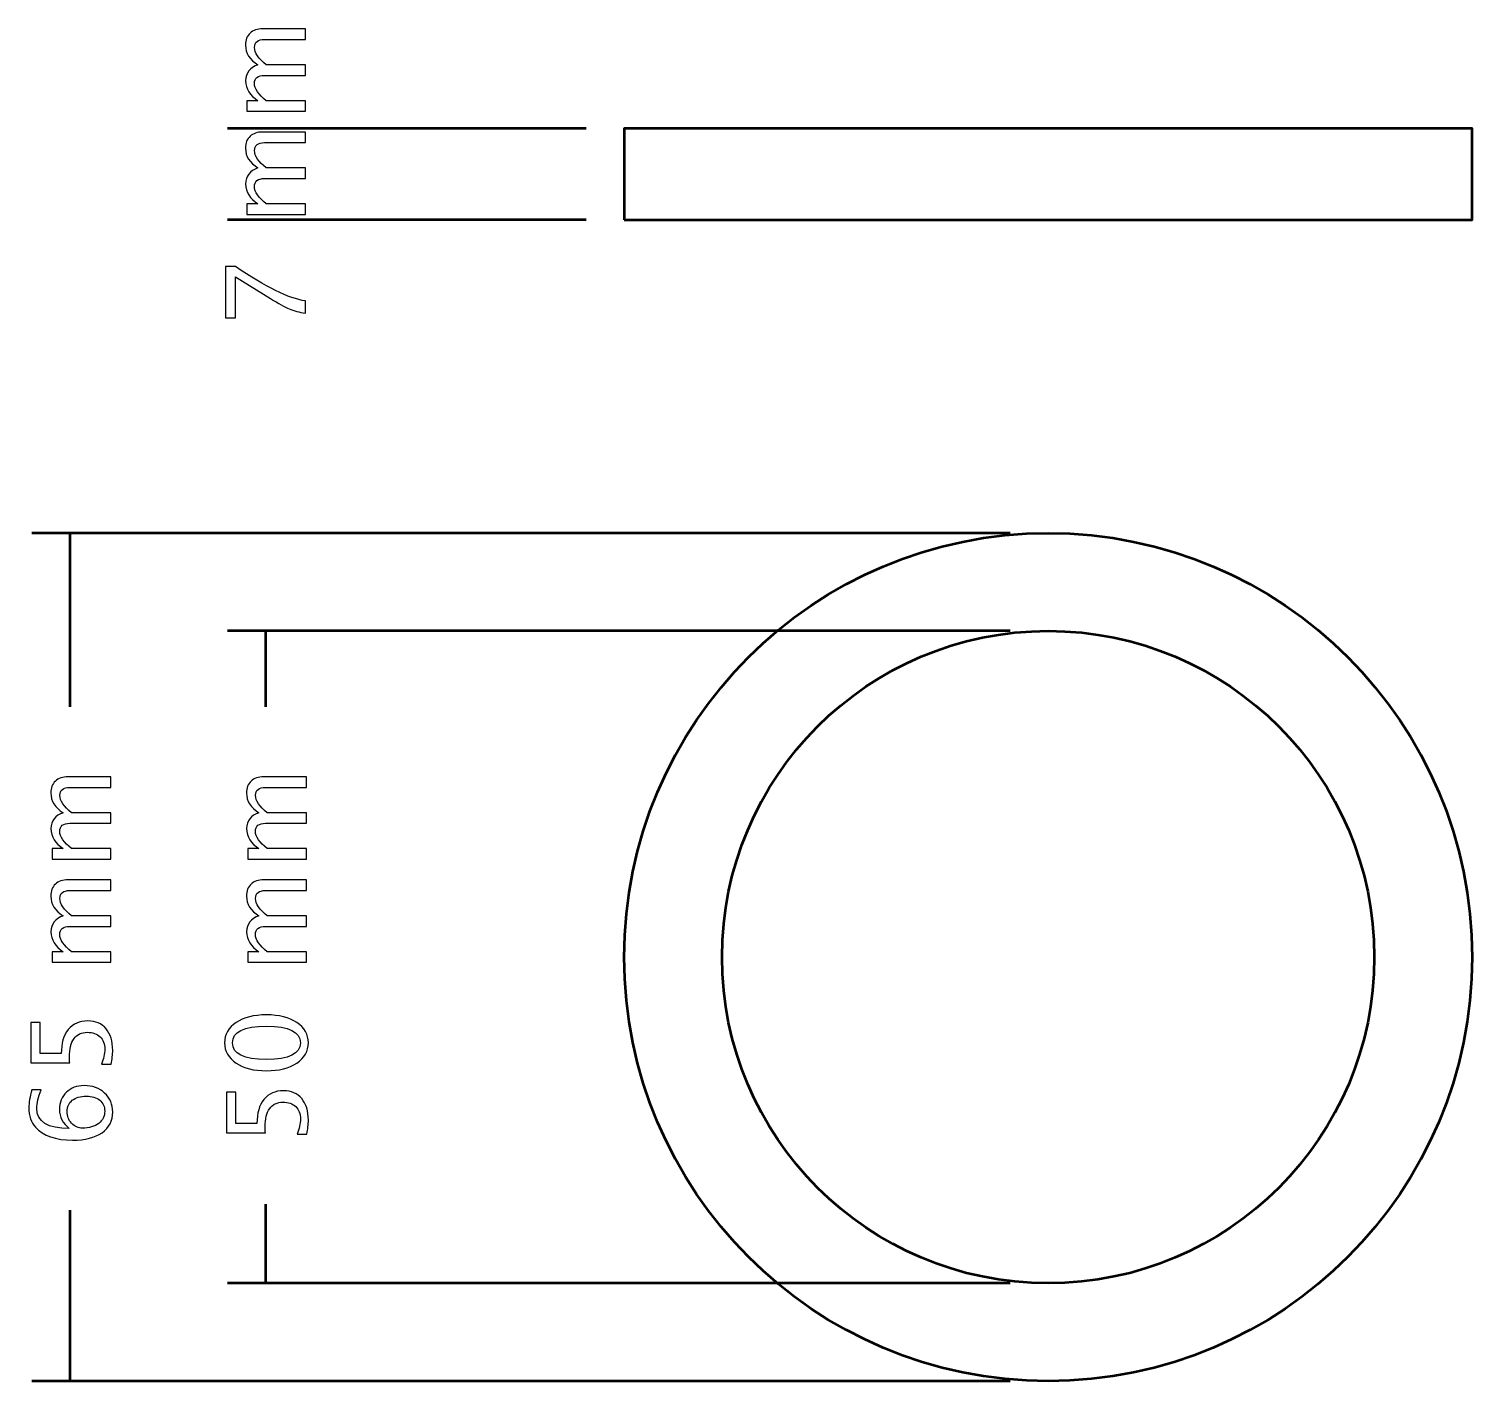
# Model space of a CAD drawing. Header units: centimetres. Extents: x -11.1 to 11.1, y -6.3 to 14.1.
# Drawn here: x -7.81 to 3.25, y -6.25 to 4.11 of the extents above; entities that cross this region are included whole.
import ezdxf

# ---------------------------------------------------------------- set-up
doc = ezdxf.new("R2010")
doc.units = ezdxf.units.CM
doc.header["$MEASUREMENT"] = 0
doc.layers.add('Layer 1', color=7, linetype='Continuous')

msp = doc.modelspace()

# ---------------------------------------------------------------- linework, layer by layer
at = {"layer": 'Layer 1', "lineweight": 53}
msp.add_lwpolyline([(-3.25002, 2.65002), (3.24998, 2.65002), (3.24998, 3.35002), (-3.25002, 3.35002), (-3.25002, 2.65002)], close=True, dxfattribs=at)
for major_axis in [(0, 3.25001), (0, 2.50001)]:
    msp.add_ellipse((0.00001, -3.00001), major_axis=major_axis, ratio=1, dxfattribs=at)
at = {"layer": 'Layer 1'}
for points, knots in [([(-5.69393, 3.4829), (-5.69393, 3.4829), (-6.14267, 3.4829), (-6.14267, 3.4829), (-6.14267, 3.4829), (-6.14267, 3.4829), (-6.14267, 3.56418), (-6.14267, 3.56418), (-6.14267, 3.56418), (-6.14267, 3.56418), (-6.05786, 3.56418), (-6.05786, 3.56418), (-6.05786, 3.56418), (-6.12065, 3.60383), (-6.15198, 3.65463), (-6.15198, 3.71686), (-6.15198, 3.71686), (-6.15198, 3.77684), (-6.12065, 3.81762), (-6.05786, 3.83935), (-6.05786, 3.83935), (-6.12122, 3.87787), (-6.15283, 3.92811), (-6.15283, 3.98977), (-6.15283, 3.98977), (-6.15283, 4.02914), (-6.14125, 4.05976), (-6.11797, 4.08164), (-6.11797, 4.08164), (-6.09469, 4.10351), (-6.06209, 4.11452), (-6.02018, 4.11452), (-6.02018, 4.11452), (-6.02018, 4.11452), (-5.69393, 4.11452), (-5.69393, 4.11452), (-5.69393, 4.11452), (-5.69393, 4.11452), (-5.69393, 4.03324), (-5.69393, 4.03324), (-5.69393, 4.03324), (-5.69393, 4.03324), (-6.00677, 4.03324), (-6.00677, 4.03324), (-6.00677, 4.03324), (-6.05786, 4.03324), (-6.0834, 4.01292), (-6.0834, 3.97228), (-6.0834, 3.97228), (-6.0834, 3.93008), (-6.05362, 3.88577), (-5.99393, 3.83935), (-5.99393, 3.83935), (-5.99393, 3.83935), (-5.69393, 3.83935), (-5.69393, 3.83935), (-5.69393, 3.83935), (-5.69393, 3.83935), (-5.69393, 3.75807), (-5.69393, 3.75807), (-5.69393, 3.75807), (-5.69393, 3.75807), (-6.00706, 3.75807), (-6.00706, 3.75807), (-6.00706, 3.75807), (-6.05856, 3.75807), (-6.08424, 3.73747), (-6.08424, 3.69612), (-6.08424, 3.69612), (-6.08424, 3.65506), (-6.05433, 3.61103), (-5.99436, 3.56418), (-5.99436, 3.56418), (-5.99436, 3.56418), (-5.69393, 3.56418), (-5.69393, 3.56418), (-5.69393, 3.56418), (-5.69393, 3.56418), (-5.69393, 3.4829), (-5.69393, 3.4829)], [0, 0, 0, 0, 0.04761905, 0.04761905, 0.04761905, 0.04761905, 0.0952381, 0.0952381, 0.0952381, 0.0952381, 0.14285714, 0.14285714, 0.14285714, 0.14285714, 0.19047619, 0.19047619, 0.19047619, 0.19047619, 0.23809524, 0.23809524, 0.23809524, 0.23809524, 0.28571429, 0.28571429, 0.28571429, 0.28571429, 0.33333333, 0.33333333, 0.33333333, 0.33333333, 0.38095238, 0.38095238, 0.38095238, 0.38095238, 0.42857143, 0.42857143, 0.42857143, 0.42857143, 0.47619048, 0.47619048, 0.47619048, 0.47619048, 0.52380952, 0.52380952, 0.52380952, 0.52380952, 0.57142857, 0.57142857, 0.57142857, 0.57142857, 0.61904762, 0.61904762, 0.61904762, 0.61904762, 0.66666667, 0.66666667, 0.66666667, 0.66666667, 0.71428571, 0.71428571, 0.71428571, 0.71428571, 0.76190476, 0.76190476, 0.76190476, 0.76190476, 0.80952381, 0.80952381, 0.80952381, 0.80952381, 0.85714286, 0.85714286, 0.85714286, 0.85714286, 0.9047619, 0.9047619, 0.9047619, 0.9047619, 1, 1, 1, 1]), ([(-5.69393, 2.69239), (-5.69393, 2.69239), (-6.14267, 2.69239), (-6.14267, 2.69239), (-6.14267, 2.69239), (-6.14267, 2.69239), (-6.14267, 2.77367), (-6.14267, 2.77367), (-6.14267, 2.77367), (-6.14267, 2.77367), (-6.05786, 2.77367), (-6.05786, 2.77367), (-6.05786, 2.77367), (-6.12065, 2.81332), (-6.15198, 2.86412), (-6.15198, 2.92635), (-6.15198, 2.92635), (-6.15198, 2.98633), (-6.12065, 3.02711), (-6.05786, 3.04884), (-6.05786, 3.04884), (-6.12122, 3.08736), (-6.15283, 3.1376), (-6.15283, 3.19926), (-6.15283, 3.19926), (-6.15283, 3.23863), (-6.14125, 3.26925), (-6.11797, 3.29113), (-6.11797, 3.29113), (-6.09469, 3.313), (-6.06209, 3.32401), (-6.02018, 3.32401), (-6.02018, 3.32401), (-6.02018, 3.32401), (-5.69393, 3.32401), (-5.69393, 3.32401), (-5.69393, 3.32401), (-5.69393, 3.32401), (-5.69393, 3.24273), (-5.69393, 3.24273), (-5.69393, 3.24273), (-5.69393, 3.24273), (-6.00677, 3.24273), (-6.00677, 3.24273), (-6.00677, 3.24273), (-6.05786, 3.24273), (-6.0834, 3.22241), (-6.0834, 3.18177), (-6.0834, 3.18177), (-6.0834, 3.13957), (-6.05362, 3.09526), (-5.99393, 3.04884), (-5.99393, 3.04884), (-5.99393, 3.04884), (-5.69393, 3.04884), (-5.69393, 3.04884), (-5.69393, 3.04884), (-5.69393, 3.04884), (-5.69393, 2.96756), (-5.69393, 2.96756), (-5.69393, 2.96756), (-5.69393, 2.96756), (-6.00706, 2.96756), (-6.00706, 2.96756), (-6.00706, 2.96756), (-6.05856, 2.96756), (-6.08424, 2.94696), (-6.08424, 2.90561), (-6.08424, 2.90561), (-6.08424, 2.86455), (-6.05433, 2.82052), (-5.99436, 2.77367), (-5.99436, 2.77367), (-5.99436, 2.77367), (-5.69393, 2.77367), (-5.69393, 2.77367), (-5.69393, 2.77367), (-5.69393, 2.77367), (-5.69393, 2.69239), (-5.69393, 2.69239)], [0, 0, 0, 0, 0.04761905, 0.04761905, 0.04761905, 0.04761905, 0.0952381, 0.0952381, 0.0952381, 0.0952381, 0.14285714, 0.14285714, 0.14285714, 0.14285714, 0.19047619, 0.19047619, 0.19047619, 0.19047619, 0.23809524, 0.23809524, 0.23809524, 0.23809524, 0.28571429, 0.28571429, 0.28571429, 0.28571429, 0.33333333, 0.33333333, 0.33333333, 0.33333333, 0.38095238, 0.38095238, 0.38095238, 0.38095238, 0.42857143, 0.42857143, 0.42857143, 0.42857143, 0.47619048, 0.47619048, 0.47619048, 0.47619048, 0.52380952, 0.52380952, 0.52380952, 0.52380952, 0.57142857, 0.57142857, 0.57142857, 0.57142857, 0.61904762, 0.61904762, 0.61904762, 0.61904762, 0.66666667, 0.66666667, 0.66666667, 0.66666667, 0.71428571, 0.71428571, 0.71428571, 0.71428571, 0.76190476, 0.76190476, 0.76190476, 0.76190476, 0.80952381, 0.80952381, 0.80952381, 0.80952381, 0.85714286, 0.85714286, 0.85714286, 0.85714286, 0.9047619, 0.9047619, 0.9047619, 0.9047619, 1, 1, 1, 1]), ([(-5.69393, 1.9349), (-5.74163, 1.9428), (-5.78297, 1.95423), (-5.81768, 1.96891), (-5.81768, 1.96891), (-5.8524, 1.98358), (-5.90009, 2.00969), (-5.96091, 2.04694), (-5.96091, 2.04694), (-5.96091, 2.04694), (-6.22987, 2.21345), (-6.22987, 2.21345), (-6.22987, 2.21345), (-6.22987, 2.21345), (-6.22987, 1.89934), (-6.22987, 1.89934), (-6.22987, 1.89934), (-6.22987, 1.89934), (-6.30607, 1.89934), (-6.30607, 1.89934), (-6.30607, 1.89934), (-6.30607, 1.89934), (-6.30607, 2.2922), (-6.30607, 2.2922), (-6.30607, 2.2922), (-6.30607, 2.2922), (-6.22987, 2.2922), (-6.22987, 2.2922), (-6.22987, 2.2922), (-5.99845, 2.13542), (-5.8198, 2.04765), (-5.69393, 2.02888), (-5.69393, 2.02888), (-5.69393, 2.02888), (-5.69393, 1.9349), (-5.69393, 1.9349)], [0, 0, 0, 0, 0.1, 0.1, 0.1, 0.1, 0.2, 0.2, 0.2, 0.2, 0.3, 0.3, 0.3, 0.3, 0.4, 0.4, 0.4, 0.4, 0.5, 0.5, 0.5, 0.5, 0.6, 0.6, 0.6, 0.6, 0.7, 0.7, 0.7, 0.7, 0.8, 0.8, 0.8, 0.8, 1, 1, 1, 1]), ([(-7.18631, -2.24943), (-7.18631, -2.24943), (-7.63505, -2.24943), (-7.63505, -2.24943), (-7.63505, -2.24943), (-7.63505, -2.24943), (-7.63505, -2.16815), (-7.63505, -2.16815), (-7.63505, -2.16815), (-7.63505, -2.16815), (-7.55024, -2.16815), (-7.55024, -2.16815), (-7.55024, -2.16815), (-7.61303, -2.1285), (-7.64436, -2.0777), (-7.64436, -2.01547), (-7.64436, -2.01547), (-7.64436, -1.95549), (-7.61303, -1.91471), (-7.55024, -1.89298), (-7.55024, -1.89298), (-7.6136, -1.85446), (-7.64521, -1.80422), (-7.64521, -1.74256), (-7.64521, -1.74256), (-7.64521, -1.70319), (-7.63363, -1.67257), (-7.61035, -1.65069), (-7.61035, -1.65069), (-7.58707, -1.62882), (-7.55447, -1.61781), (-7.51256, -1.61781), (-7.51256, -1.61781), (-7.51256, -1.61781), (-7.18631, -1.61781), (-7.18631, -1.61781), (-7.18631, -1.61781), (-7.18631, -1.61781), (-7.18631, -1.69909), (-7.18631, -1.69909), (-7.18631, -1.69909), (-7.18631, -1.69909), (-7.49915, -1.69909), (-7.49915, -1.69909), (-7.49915, -1.69909), (-7.55024, -1.69909), (-7.57578, -1.71941), (-7.57578, -1.76005), (-7.57578, -1.76005), (-7.57578, -1.80225), (-7.546, -1.84656), (-7.48631, -1.89298), (-7.48631, -1.89298), (-7.48631, -1.89298), (-7.18631, -1.89298), (-7.18631, -1.89298), (-7.18631, -1.89298), (-7.18631, -1.89298), (-7.18631, -1.97426), (-7.18631, -1.97426), (-7.18631, -1.97426), (-7.18631, -1.97426), (-7.49944, -1.97426), (-7.49944, -1.97426), (-7.49944, -1.97426), (-7.55094, -1.97426), (-7.57662, -1.99486), (-7.57662, -2.03621), (-7.57662, -2.03621), (-7.57662, -2.07727), (-7.54671, -2.1213), (-7.48674, -2.16815), (-7.48674, -2.16815), (-7.48674, -2.16815), (-7.18631, -2.16815), (-7.18631, -2.16815), (-7.18631, -2.16815), (-7.18631, -2.16815), (-7.18631, -2.24943), (-7.18631, -2.24943)], [0, 0, 0, 0, 0.04761905, 0.04761905, 0.04761905, 0.04761905, 0.0952381, 0.0952381, 0.0952381, 0.0952381, 0.14285714, 0.14285714, 0.14285714, 0.14285714, 0.19047619, 0.19047619, 0.19047619, 0.19047619, 0.23809524, 0.23809524, 0.23809524, 0.23809524, 0.28571429, 0.28571429, 0.28571429, 0.28571429, 0.33333333, 0.33333333, 0.33333333, 0.33333333, 0.38095238, 0.38095238, 0.38095238, 0.38095238, 0.42857143, 0.42857143, 0.42857143, 0.42857143, 0.47619048, 0.47619048, 0.47619048, 0.47619048, 0.52380952, 0.52380952, 0.52380952, 0.52380952, 0.57142857, 0.57142857, 0.57142857, 0.57142857, 0.61904762, 0.61904762, 0.61904762, 0.61904762, 0.66666667, 0.66666667, 0.66666667, 0.66666667, 0.71428571, 0.71428571, 0.71428571, 0.71428571, 0.76190476, 0.76190476, 0.76190476, 0.76190476, 0.80952381, 0.80952381, 0.80952381, 0.80952381, 0.85714286, 0.85714286, 0.85714286, 0.85714286, 0.9047619, 0.9047619, 0.9047619, 0.9047619, 1, 1, 1, 1]), ([(-5.68631, -2.24943), (-5.68631, -2.24943), (-6.13505, -2.24943), (-6.13505, -2.24943), (-6.13505, -2.24943), (-6.13505, -2.24943), (-6.13505, -2.16815), (-6.13505, -2.16815), (-6.13505, -2.16815), (-6.13505, -2.16815), (-6.05024, -2.16815), (-6.05024, -2.16815), (-6.05024, -2.16815), (-6.11303, -2.1285), (-6.14436, -2.0777), (-6.14436, -2.01547), (-6.14436, -2.01547), (-6.14436, -1.95549), (-6.11303, -1.91471), (-6.05024, -1.89298), (-6.05024, -1.89298), (-6.1136, -1.85446), (-6.14521, -1.80422), (-6.14521, -1.74256), (-6.14521, -1.74256), (-6.14521, -1.70319), (-6.13363, -1.67257), (-6.11035, -1.65069), (-6.11035, -1.65069), (-6.08707, -1.62882), (-6.05447, -1.61781), (-6.01256, -1.61781), (-6.01256, -1.61781), (-6.01256, -1.61781), (-5.68631, -1.61781), (-5.68631, -1.61781), (-5.68631, -1.61781), (-5.68631, -1.61781), (-5.68631, -1.69909), (-5.68631, -1.69909), (-5.68631, -1.69909), (-5.68631, -1.69909), (-5.99915, -1.69909), (-5.99915, -1.69909), (-5.99915, -1.69909), (-6.05024, -1.69909), (-6.07578, -1.71941), (-6.07578, -1.76005), (-6.07578, -1.76005), (-6.07578, -1.80225), (-6.046, -1.84656), (-5.98631, -1.89298), (-5.98631, -1.89298), (-5.98631, -1.89298), (-5.68631, -1.89298), (-5.68631, -1.89298), (-5.68631, -1.89298), (-5.68631, -1.89298), (-5.68631, -1.97426), (-5.68631, -1.97426), (-5.68631, -1.97426), (-5.68631, -1.97426), (-5.99944, -1.97426), (-5.99944, -1.97426), (-5.99944, -1.97426), (-6.05094, -1.97426), (-6.07662, -1.99486), (-6.07662, -2.03621), (-6.07662, -2.03621), (-6.07662, -2.07727), (-6.04671, -2.1213), (-5.98674, -2.16815), (-5.98674, -2.16815), (-5.98674, -2.16815), (-5.68631, -2.16815), (-5.68631, -2.16815), (-5.68631, -2.16815), (-5.68631, -2.16815), (-5.68631, -2.24943), (-5.68631, -2.24943)], [0, 0, 0, 0, 0.04761905, 0.04761905, 0.04761905, 0.04761905, 0.0952381, 0.0952381, 0.0952381, 0.0952381, 0.14285714, 0.14285714, 0.14285714, 0.14285714, 0.19047619, 0.19047619, 0.19047619, 0.19047619, 0.23809524, 0.23809524, 0.23809524, 0.23809524, 0.28571429, 0.28571429, 0.28571429, 0.28571429, 0.33333333, 0.33333333, 0.33333333, 0.33333333, 0.38095238, 0.38095238, 0.38095238, 0.38095238, 0.42857143, 0.42857143, 0.42857143, 0.42857143, 0.47619048, 0.47619048, 0.47619048, 0.47619048, 0.52380952, 0.52380952, 0.52380952, 0.52380952, 0.57142857, 0.57142857, 0.57142857, 0.57142857, 0.61904762, 0.61904762, 0.61904762, 0.61904762, 0.66666667, 0.66666667, 0.66666667, 0.66666667, 0.71428571, 0.71428571, 0.71428571, 0.71428571, 0.76190476, 0.76190476, 0.76190476, 0.76190476, 0.80952381, 0.80952381, 0.80952381, 0.80952381, 0.85714286, 0.85714286, 0.85714286, 0.85714286, 0.9047619, 0.9047619, 0.9047619, 0.9047619, 1, 1, 1, 1]), ([(-7.18631, -3.03994), (-7.18631, -3.03994), (-7.63505, -3.03994), (-7.63505, -3.03994), (-7.63505, -3.03994), (-7.63505, -3.03994), (-7.63505, -2.95866), (-7.63505, -2.95866), (-7.63505, -2.95866), (-7.63505, -2.95866), (-7.55024, -2.95866), (-7.55024, -2.95866), (-7.55024, -2.95866), (-7.61303, -2.91901), (-7.64436, -2.86821), (-7.64436, -2.80598), (-7.64436, -2.80598), (-7.64436, -2.746), (-7.61303, -2.70522), (-7.55024, -2.68349), (-7.55024, -2.68349), (-7.6136, -2.64497), (-7.64521, -2.59473), (-7.64521, -2.53307), (-7.64521, -2.53307), (-7.64521, -2.4937), (-7.63363, -2.46308), (-7.61035, -2.4412), (-7.61035, -2.4412), (-7.58707, -2.41933), (-7.55447, -2.40832), (-7.51256, -2.40832), (-7.51256, -2.40832), (-7.51256, -2.40832), (-7.18631, -2.40832), (-7.18631, -2.40832), (-7.18631, -2.40832), (-7.18631, -2.40832), (-7.18631, -2.4896), (-7.18631, -2.4896), (-7.18631, -2.4896), (-7.18631, -2.4896), (-7.49915, -2.4896), (-7.49915, -2.4896), (-7.49915, -2.4896), (-7.55024, -2.4896), (-7.57578, -2.50992), (-7.57578, -2.55056), (-7.57578, -2.55056), (-7.57578, -2.59276), (-7.546, -2.63707), (-7.48631, -2.68349), (-7.48631, -2.68349), (-7.48631, -2.68349), (-7.18631, -2.68349), (-7.18631, -2.68349), (-7.18631, -2.68349), (-7.18631, -2.68349), (-7.18631, -2.76477), (-7.18631, -2.76477), (-7.18631, -2.76477), (-7.18631, -2.76477), (-7.49944, -2.76477), (-7.49944, -2.76477), (-7.49944, -2.76477), (-7.55094, -2.76477), (-7.57662, -2.78537), (-7.57662, -2.82672), (-7.57662, -2.82672), (-7.57662, -2.86778), (-7.54671, -2.91181), (-7.48674, -2.95866), (-7.48674, -2.95866), (-7.48674, -2.95866), (-7.18631, -2.95866), (-7.18631, -2.95866), (-7.18631, -2.95866), (-7.18631, -2.95866), (-7.18631, -3.03994), (-7.18631, -3.03994)], [0, 0, 0, 0, 0.04761905, 0.04761905, 0.04761905, 0.04761905, 0.0952381, 0.0952381, 0.0952381, 0.0952381, 0.14285714, 0.14285714, 0.14285714, 0.14285714, 0.19047619, 0.19047619, 0.19047619, 0.19047619, 0.23809524, 0.23809524, 0.23809524, 0.23809524, 0.28571429, 0.28571429, 0.28571429, 0.28571429, 0.33333333, 0.33333333, 0.33333333, 0.33333333, 0.38095238, 0.38095238, 0.38095238, 0.38095238, 0.42857143, 0.42857143, 0.42857143, 0.42857143, 0.47619048, 0.47619048, 0.47619048, 0.47619048, 0.52380952, 0.52380952, 0.52380952, 0.52380952, 0.57142857, 0.57142857, 0.57142857, 0.57142857, 0.61904762, 0.61904762, 0.61904762, 0.61904762, 0.66666667, 0.66666667, 0.66666667, 0.66666667, 0.71428571, 0.71428571, 0.71428571, 0.71428571, 0.76190476, 0.76190476, 0.76190476, 0.76190476, 0.80952381, 0.80952381, 0.80952381, 0.80952381, 0.85714286, 0.85714286, 0.85714286, 0.85714286, 0.9047619, 0.9047619, 0.9047619, 0.9047619, 1, 1, 1, 1]), ([(-5.68631, -3.03994), (-5.68631, -3.03994), (-6.13505, -3.03994), (-6.13505, -3.03994), (-6.13505, -3.03994), (-6.13505, -3.03994), (-6.13505, -2.95866), (-6.13505, -2.95866), (-6.13505, -2.95866), (-6.13505, -2.95866), (-6.05024, -2.95866), (-6.05024, -2.95866), (-6.05024, -2.95866), (-6.11303, -2.91901), (-6.14436, -2.86821), (-6.14436, -2.80598), (-6.14436, -2.80598), (-6.14436, -2.746), (-6.11303, -2.70522), (-6.05024, -2.68349), (-6.05024, -2.68349), (-6.1136, -2.64497), (-6.14521, -2.59473), (-6.14521, -2.53307), (-6.14521, -2.53307), (-6.14521, -2.4937), (-6.13363, -2.46308), (-6.11035, -2.4412), (-6.11035, -2.4412), (-6.08707, -2.41933), (-6.05447, -2.40832), (-6.01256, -2.40832), (-6.01256, -2.40832), (-6.01256, -2.40832), (-5.68631, -2.40832), (-5.68631, -2.40832), (-5.68631, -2.40832), (-5.68631, -2.40832), (-5.68631, -2.4896), (-5.68631, -2.4896), (-5.68631, -2.4896), (-5.68631, -2.4896), (-5.99915, -2.4896), (-5.99915, -2.4896), (-5.99915, -2.4896), (-6.05024, -2.4896), (-6.07578, -2.50992), (-6.07578, -2.55056), (-6.07578, -2.55056), (-6.07578, -2.59276), (-6.046, -2.63707), (-5.98631, -2.68349), (-5.98631, -2.68349), (-5.98631, -2.68349), (-5.68631, -2.68349), (-5.68631, -2.68349), (-5.68631, -2.68349), (-5.68631, -2.68349), (-5.68631, -2.76477), (-5.68631, -2.76477), (-5.68631, -2.76477), (-5.68631, -2.76477), (-5.99944, -2.76477), (-5.99944, -2.76477), (-5.99944, -2.76477), (-6.05094, -2.76477), (-6.07662, -2.78537), (-6.07662, -2.82672), (-6.07662, -2.82672), (-6.07662, -2.86778), (-6.04671, -2.91181), (-5.98674, -2.95866), (-5.98674, -2.95866), (-5.98674, -2.95866), (-5.68631, -2.95866), (-5.68631, -2.95866), (-5.68631, -2.95866), (-5.68631, -2.95866), (-5.68631, -3.03994), (-5.68631, -3.03994)], [0, 0, 0, 0, 0.04761905, 0.04761905, 0.04761905, 0.04761905, 0.0952381, 0.0952381, 0.0952381, 0.0952381, 0.14285714, 0.14285714, 0.14285714, 0.14285714, 0.19047619, 0.19047619, 0.19047619, 0.19047619, 0.23809524, 0.23809524, 0.23809524, 0.23809524, 0.28571429, 0.28571429, 0.28571429, 0.28571429, 0.33333333, 0.33333333, 0.33333333, 0.33333333, 0.38095238, 0.38095238, 0.38095238, 0.38095238, 0.42857143, 0.42857143, 0.42857143, 0.42857143, 0.47619048, 0.47619048, 0.47619048, 0.47619048, 0.52380952, 0.52380952, 0.52380952, 0.52380952, 0.57142857, 0.57142857, 0.57142857, 0.57142857, 0.61904762, 0.61904762, 0.61904762, 0.61904762, 0.66666667, 0.66666667, 0.66666667, 0.66666667, 0.71428571, 0.71428571, 0.71428571, 0.71428571, 0.76190476, 0.76190476, 0.76190476, 0.76190476, 0.80952381, 0.80952381, 0.80952381, 0.80952381, 0.85714286, 0.85714286, 0.85714286, 0.85714286, 0.9047619, 0.9047619, 0.9047619, 0.9047619, 1, 1, 1, 1]), ([(-7.18377, -3.82114), (-7.18377, -3.82114), (-7.25658, -3.82114), (-7.25658, -3.82114), (-7.25658, -3.82114), (-7.24021, -3.78064), (-7.23203, -3.74225), (-7.23203, -3.70557), (-7.23203, -3.70557), (-7.23203, -3.66549), (-7.24388, -3.63388), (-7.26759, -3.61088), (-7.26759, -3.61088), (-7.2913, -3.58788), (-7.32389, -3.57645), (-7.36538, -3.57645), (-7.36538, -3.57645), (-7.40997, -3.57645), (-7.44412, -3.59268), (-7.46769, -3.62513), (-7.46769, -3.62513), (-7.49125, -3.65759), (-7.50296, -3.70458), (-7.50296, -3.76596), (-7.50296, -3.76596), (-7.50296, -3.78021), (-7.50198, -3.79531), (-7.5, -3.81098), (-7.5, -3.81098), (-7.5, -3.81098), (-7.79845, -3.81098), (-7.79845, -3.81098), (-7.79845, -3.81098), (-7.79845, -3.81098), (-7.79845, -3.50109), (-7.79845, -3.50109), (-7.79845, -3.50109), (-7.79845, -3.50109), (-7.72733, -3.50109), (-7.72733, -3.50109), (-7.72733, -3.50109), (-7.72733, -3.50109), (-7.72733, -3.73986), (-7.72733, -3.73986), (-7.72733, -3.73986), (-7.72733, -3.73986), (-7.56562, -3.73986), (-7.56562, -3.73986), (-7.56562, -3.73986), (-7.56562, -3.66112), (-7.54756, -3.59973), (-7.51143, -3.55556), (-7.51143, -3.55556), (-7.47545, -3.5114), (-7.42549, -3.48924), (-7.36157, -3.48924), (-7.36157, -3.48924), (-7.30202, -3.48924), (-7.25545, -3.50928), (-7.22173, -3.54936), (-7.22173, -3.54936), (-7.188, -3.58943), (-7.17107, -3.64475), (-7.17107, -3.7153), (-7.17107, -3.7153), (-7.17107, -3.74677), (-7.1753, -3.78205), (-7.18377, -3.82114)], [0, 0, 0, 0, 0.05555556, 0.05555556, 0.05555556, 0.05555556, 0.11111111, 0.11111111, 0.11111111, 0.11111111, 0.16666667, 0.16666667, 0.16666667, 0.16666667, 0.22222222, 0.22222222, 0.22222222, 0.22222222, 0.27777778, 0.27777778, 0.27777778, 0.27777778, 0.33333333, 0.33333333, 0.33333333, 0.33333333, 0.38888889, 0.38888889, 0.38888889, 0.38888889, 0.44444444, 0.44444444, 0.44444444, 0.44444444, 0.5, 0.5, 0.5, 0.5, 0.55555556, 0.55555556, 0.55555556, 0.55555556, 0.61111111, 0.61111111, 0.61111111, 0.61111111, 0.66666667, 0.66666667, 0.66666667, 0.66666667, 0.72222222, 0.72222222, 0.72222222, 0.72222222, 0.77777778, 0.77777778, 0.77777778, 0.77777778, 0.83333333, 0.83333333, 0.83333333, 0.83333333, 0.88888889, 0.88888889, 0.88888889, 0.88888889, 1, 1, 1, 1]), ([(-5.67107, -3.65688), (-5.67107, -3.72109), (-5.70056, -3.77288), (-5.75941, -3.81211), (-5.75941, -3.81211), (-5.81825, -3.85148), (-5.89586, -3.87109), (-5.99238, -3.87109), (-5.99238, -3.87109), (-6.0889, -3.87109), (-6.16651, -3.85148), (-6.22536, -3.81211), (-6.22536, -3.81211), (-6.2842, -3.77288), (-6.31369, -3.72109), (-6.31369, -3.65688), (-6.31369, -3.65688), (-6.31369, -3.59239), (-6.28434, -3.54061), (-6.22564, -3.50138), (-6.22564, -3.50138), (-6.16694, -3.46229), (-6.08918, -3.44267), (-5.99238, -3.44267), (-5.99238, -3.44267), (-5.89586, -3.44267), (-5.81825, -3.46229), (-5.75941, -3.50138), (-5.75941, -3.50138), (-5.70056, -3.54061), (-5.67107, -3.59239), (-5.67107, -3.65688)], [0, 0, 0, 0, 0.11111111, 0.11111111, 0.11111111, 0.11111111, 0.22222222, 0.22222222, 0.22222222, 0.22222222, 0.33333333, 0.33333333, 0.33333333, 0.33333333, 0.44444444, 0.44444444, 0.44444444, 0.44444444, 0.55555556, 0.55555556, 0.55555556, 0.55555556, 0.66666667, 0.66666667, 0.66666667, 0.66666667, 0.77777778, 0.77777778, 0.77777778, 0.77777778, 1, 1, 1, 1]), ([(-5.73203, -3.65702), (-5.73203, -3.57222), (-5.81881, -3.52988), (-5.99238, -3.52988), (-5.99238, -3.52988), (-6.16595, -3.52988), (-6.25273, -3.57222), (-6.25273, -3.65702), (-6.25273, -3.65702), (-6.25273, -3.74155), (-6.16595, -3.78388), (-5.99238, -3.78388), (-5.99238, -3.78388), (-5.81881, -3.78388), (-5.73203, -3.74155), (-5.73203, -3.65702)], [0, 0, 0, 0, 0.2, 0.2, 0.2, 0.2, 0.4, 0.4, 0.4, 0.4, 0.6, 0.6, 0.6, 0.6, 1, 1, 1, 1]), ([(-7.50353, -4.31418), (-7.55391, -4.27524), (-7.57916, -4.22627), (-7.57916, -4.16729), (-7.57916, -4.16729), (-7.57916, -4.1138), (-7.56138, -4.07006), (-7.52597, -4.03591), (-7.52597, -4.03591), (-7.49055, -4.0019), (-7.44525, -3.98483), (-7.38979, -3.98483), (-7.38979, -3.98483), (-7.32615, -3.98483), (-7.2738, -4.00388), (-7.23274, -4.04212), (-7.23274, -4.04212), (-7.19167, -4.08036), (-7.17107, -4.1289), (-7.17107, -4.18803), (-7.17107, -4.18803), (-7.17107, -4.2552), (-7.1983, -4.30797), (-7.25263, -4.34593), (-7.25263, -4.34593), (-7.3071, -4.38403), (-7.38231, -4.40308), (-7.47855, -4.40308), (-7.47855, -4.40308), (-7.60809, -4.40308), (-7.70306, -4.36978), (-7.76374, -4.30332), (-7.76374, -4.30332), (-7.79704, -4.26719), (-7.81369, -4.21724), (-7.81369, -4.1536), (-7.81369, -4.1536), (-7.81369, -4.11663), (-7.80607, -4.07077), (-7.79083, -4.01615), (-7.79083, -4.01615), (-7.79083, -4.01615), (-7.71971, -4.01615), (-7.71971, -4.01615), (-7.71971, -4.01615), (-7.74173, -4.07387), (-7.75273, -4.12128), (-7.75273, -4.15854), (-7.75273, -4.15854), (-7.75273, -4.26225), (-7.66962, -4.31418), (-7.50353, -4.31418)], [0, 0, 0, 0, 0.07142857, 0.07142857, 0.07142857, 0.07142857, 0.14285714, 0.14285714, 0.14285714, 0.14285714, 0.21428571, 0.21428571, 0.21428571, 0.21428571, 0.28571429, 0.28571429, 0.28571429, 0.28571429, 0.35714286, 0.35714286, 0.35714286, 0.35714286, 0.42857143, 0.42857143, 0.42857143, 0.42857143, 0.5, 0.5, 0.5, 0.5, 0.57142857, 0.57142857, 0.57142857, 0.57142857, 0.64285714, 0.64285714, 0.64285714, 0.64285714, 0.71428571, 0.71428571, 0.71428571, 0.71428571, 0.78571429, 0.78571429, 0.78571429, 0.78571429, 0.85714286, 0.85714286, 0.85714286, 0.85714286, 1, 1, 1, 1]), ([(-7.37371, -4.06611), (-7.419, -4.06611), (-7.45485, -4.07655), (-7.48123, -4.09758), (-7.48123, -4.09758), (-7.50762, -4.1186), (-7.52074, -4.14739), (-7.52074, -4.18394), (-7.52074, -4.18394), (-7.52074, -4.21879), (-7.50917, -4.24857), (-7.48589, -4.2734), (-7.48589, -4.2734), (-7.46275, -4.29838), (-7.43481, -4.3108), (-7.40221, -4.3108), (-7.40221, -4.3108), (-7.35085, -4.3108), (-7.30964, -4.29894), (-7.2786, -4.27538), (-7.2786, -4.27538), (-7.24755, -4.25167), (-7.23203, -4.22034), (-7.23203, -4.1814), (-7.23203, -4.1814), (-7.23203, -4.14598), (-7.24473, -4.1179), (-7.27013, -4.09715), (-7.27013, -4.09715), (-7.29553, -4.07641), (-7.3301, -4.06611), (-7.37371, -4.06611)], [0, 0, 0, 0, 0.11111111, 0.11111111, 0.11111111, 0.11111111, 0.22222222, 0.22222222, 0.22222222, 0.22222222, 0.33333333, 0.33333333, 0.33333333, 0.33333333, 0.44444444, 0.44444444, 0.44444444, 0.44444444, 0.55555556, 0.55555556, 0.55555556, 0.55555556, 0.66666667, 0.66666667, 0.66666667, 0.66666667, 0.77777778, 0.77777778, 0.77777778, 0.77777778, 1, 1, 1, 1]), ([(-5.68377, -4.35652), (-5.68377, -4.35652), (-5.75658, -4.35652), (-5.75658, -4.35652), (-5.75658, -4.35652), (-5.74021, -4.31602), (-5.73203, -4.27763), (-5.73203, -4.24095), (-5.73203, -4.24095), (-5.73203, -4.20087), (-5.74388, -4.16926), (-5.76759, -4.14626), (-5.76759, -4.14626), (-5.7913, -4.12326), (-5.82389, -4.11183), (-5.86538, -4.11183), (-5.86538, -4.11183), (-5.90997, -4.11183), (-5.94412, -4.12806), (-5.96769, -4.16051), (-5.96769, -4.16051), (-5.99125, -4.19297), (-6.00296, -4.23996), (-6.00296, -4.30134), (-6.00296, -4.30134), (-6.00296, -4.31559), (-6.00198, -4.33069), (-6, -4.34636), (-6, -4.34636), (-6, -4.34636), (-6.29845, -4.34636), (-6.29845, -4.34636), (-6.29845, -4.34636), (-6.29845, -4.34636), (-6.29845, -4.03647), (-6.29845, -4.03647), (-6.29845, -4.03647), (-6.29845, -4.03647), (-6.22733, -4.03647), (-6.22733, -4.03647), (-6.22733, -4.03647), (-6.22733, -4.03647), (-6.22733, -4.27524), (-6.22733, -4.27524), (-6.22733, -4.27524), (-6.22733, -4.27524), (-6.06562, -4.27524), (-6.06562, -4.27524), (-6.06562, -4.27524), (-6.06562, -4.1965), (-6.04756, -4.13511), (-6.01143, -4.09094), (-6.01143, -4.09094), (-5.97545, -4.04678), (-5.92549, -4.02462), (-5.86157, -4.02462), (-5.86157, -4.02462), (-5.80202, -4.02462), (-5.75545, -4.04466), (-5.72173, -4.08474), (-5.72173, -4.08474), (-5.688, -4.12481), (-5.67107, -4.18013), (-5.67107, -4.25068), (-5.67107, -4.25068), (-5.67107, -4.28215), (-5.6753, -4.31743), (-5.68377, -4.35652)], [0, 0, 0, 0, 0.05555556, 0.05555556, 0.05555556, 0.05555556, 0.11111111, 0.11111111, 0.11111111, 0.11111111, 0.16666667, 0.16666667, 0.16666667, 0.16666667, 0.22222222, 0.22222222, 0.22222222, 0.22222222, 0.27777778, 0.27777778, 0.27777778, 0.27777778, 0.33333333, 0.33333333, 0.33333333, 0.33333333, 0.38888889, 0.38888889, 0.38888889, 0.38888889, 0.44444444, 0.44444444, 0.44444444, 0.44444444, 0.5, 0.5, 0.5, 0.5, 0.55555556, 0.55555556, 0.55555556, 0.55555556, 0.61111111, 0.61111111, 0.61111111, 0.61111111, 0.66666667, 0.66666667, 0.66666667, 0.66666667, 0.72222222, 0.72222222, 0.72222222, 0.72222222, 0.77777778, 0.77777778, 0.77777778, 0.77777778, 0.83333333, 0.83333333, 0.83333333, 0.83333333, 0.88888889, 0.88888889, 0.88888889, 0.88888889, 1, 1, 1, 1])]:
    msp.add_open_spline(points, degree=3, knots=knots, dxfattribs=at)
at = {"layer": 'Layer 1', "lineweight": 53}
for points in [[(-3.54108, 3.35002), (-3.54108, 3.35002), (-6.29106, 3.35002), (-6.29106, 3.35002)], [(-6, 3.35002), (-6, 3.35002), (-6, 3.35002), (-6, 3.35002)], [(-3.54108, 2.65002), (-3.54108, 2.65002), (-6.29106, 2.65002), (-6.29106, 2.65002)], [(-6, 2.65002), (-6, 2.65002), (-6, 2.65002), (-6, 2.65002)], [(-0.29106, 0.25), (-0.29106, 0.25), (-7.79106, 0.25), (-7.79106, 0.25)], [(-7.5, 0.25), (-7.5, 0.25), (-7.5, -1.08137), (-7.5, -1.08137)], [(-0.29106, -0.5), (-0.29106, -0.5), (-6.29106, -0.5), (-6.29106, -0.5)], [(-6, -0.5), (-6, -0.5), (-6, -1.08137), (-6, -1.08137)], [(-7.5, -4.93952), (-7.5, -4.93952), (-7.5, -6.25), (-7.5, -6.25)], [(-6, -4.89296), (-6, -4.89296), (-6, -5.5), (-6, -5.5)], [(-0.29106, -5.5), (-0.29106, -5.5), (-6.29106, -5.5), (-6.29106, -5.5)], [(-0.29106, -6.25), (-0.29106, -6.25), (-7.79106, -6.25), (-7.79106, -6.25)]]:
    msp.add_open_spline(points, degree=3, dxfattribs=at)

doc.saveas('drawing.dxf')
